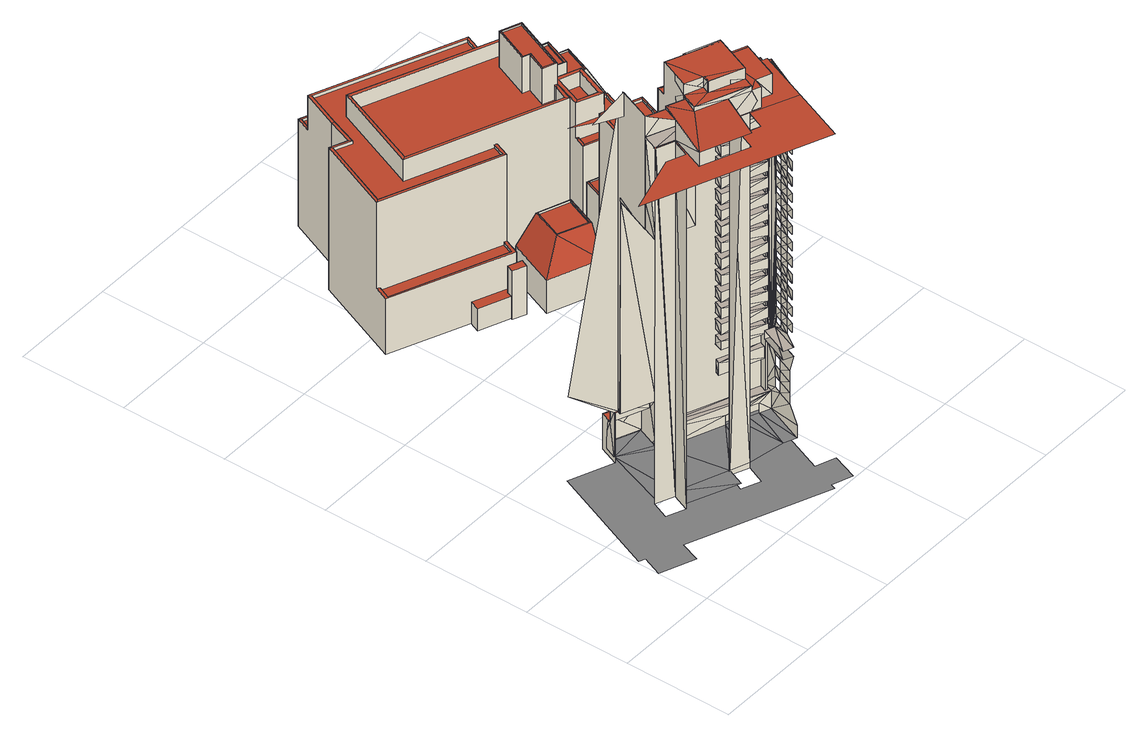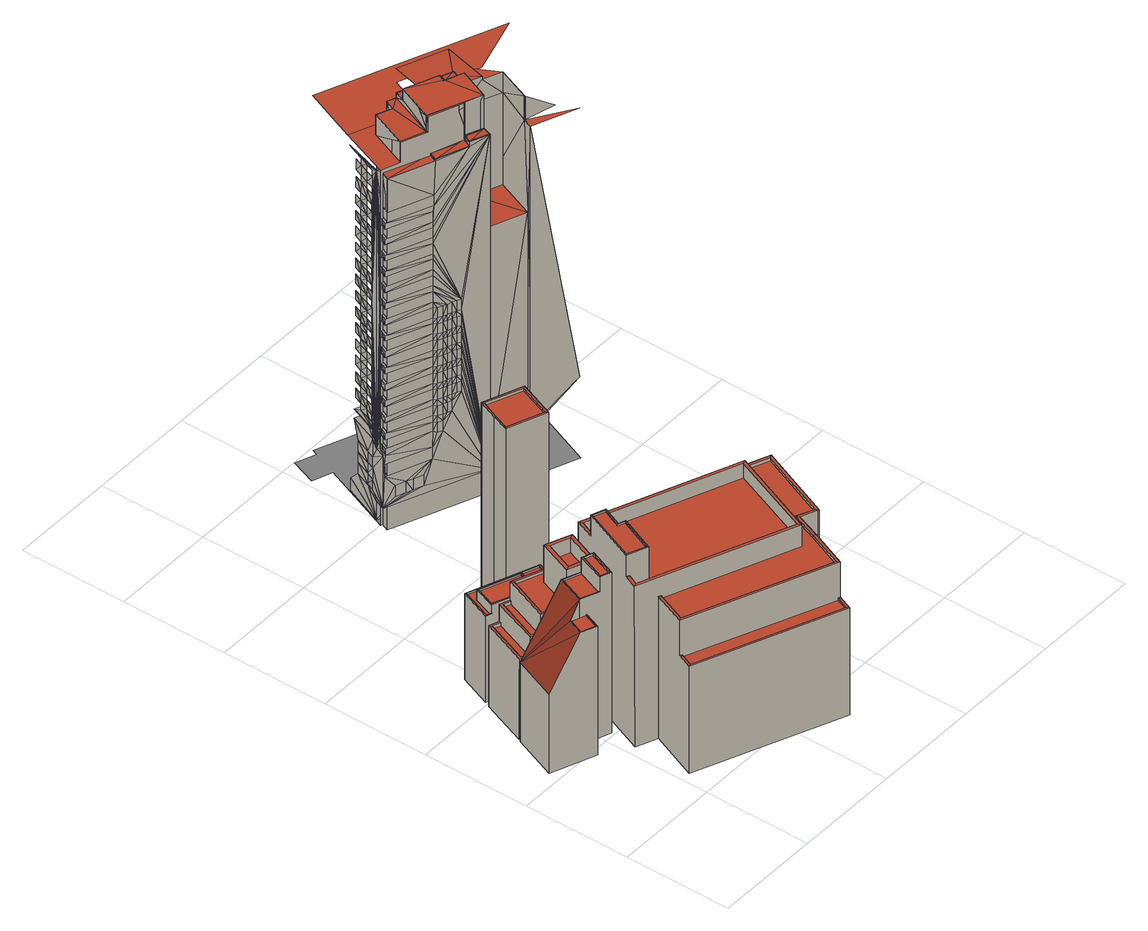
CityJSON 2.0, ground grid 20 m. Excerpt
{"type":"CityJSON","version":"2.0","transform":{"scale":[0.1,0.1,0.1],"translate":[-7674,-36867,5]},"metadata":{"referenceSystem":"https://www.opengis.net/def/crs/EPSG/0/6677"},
"CityObjects":{
"building1":{"type":"Building","attributes":{"class":9999,"usage":422,"measuredHeight":79.8,"storeysAboveGround":21,"storeysBelowGround":1,"prefecture":13,"city":13103,"footprintArea":921.75,"fireproofType":1001,"coverageRatio":80,"floorAreaRatio":600,"surveyYear":2021,"urbanPlanType":21,"areaClassificationType":22,"landUseType":214,"districts":"10","detailedUsage":"1132","floodRisk_description":10,"floodRisk_rank":1,"floodRisk_depth":0.07,"floodRisk_adminType":2,"floodRisk_scale":2,"meshCode":"53394509"},"geometry":[{"type":"MultiSurface","lod":"2","boundaries":[[[0,1,2]],[[1,3,2]],[[3,4,5]],[[6,7,8,9]],[[1,0,10]],[[11,3,7,6]],[[4,12,13]],[[4,1,12]],[[5,4,13]],[[14,15,16]],[[3,1,4]],[[10,0,17]],[[0,17,18,10,19,2]],[[16,20,21]],[[18,21,22]],[[0,23,17]],[[24,25,13]],[[14,21,26]],[[22,10,18]],[[21,27,22]],[[28,5,13]],[[29,15,14]],[[15,30,16]],[[10,17,18]],[[30,20,16]],[[14,26,29]],[[20,31,32]],[[33,27,20]],[[21,20,27]],[[21,18,26]],[[22,18,17,34,35,36]],[[37,38,39]],[[38,31,39]],[[40,2,19,41,8,7,3,42,43,44,45,46,47,48,49,50]],[[51,52,23,34,17,0]],[[36,30,53,54,55,56,57,22]],[[34,18,17]],[[17,23,34]],[[26,15,29]],[[58,34,23]],[[26,18,34]],[[30,31,20]],[[39,30,53]],[[28,13,59]],[[13,25,60]],[[37,61,25]],[[34,58,62]],[[30,39,31]],[[30,36,35,63]],[[39,64,37]],[[61,37,64]],[[23,51,65]],[[65,58,23]],[[62,26,34]],[[66,67,64,61,68,69]],[[70,62,58]],[[25,61,71]],[[60,59,13]],[[63,30,15]],[[30,72,53]],[[73,74,75,76,77,78,79,80,66,69,81,82,83,84,85,86,87,88,89,90],[91,92,93,94],[9,95,11,6]],[[15,26,63]],[[72,39,53]],[[71,61,68]],[[62,96,97]],[[67,54,53,72,98,64]],[[99,26,62]],[[100,62,97]],[[39,98,64]],[[97,62,101,102]],[[61,64,103]],[[62,70,96]],[[104,48,59]],[[105,48,104]],[[63,35,34,23,58,62,97,100,106,107,84,83]],[[97,96,108]],[[109,70,58]],[[61,103,68]],[[58,65,109]],[[110,60,25]],[[108,100,97]],[[111,96,70]],[[112,25,71]],[[98,103,61,64]],[[83,82,72,53,30,63]],[[63,72,30]],[[102,101,113,114]],[[108,96,111]],[[99,62,100]],[[115,113,101,62,58,116]],[[63,26,99]],[[39,72,98]],[[71,68,112]],[[25,112,110]],[[68,61,103,117]],[[103,64,98]],[[118,119,120,121,116,58,23,52]],[[122,104,59]],[[105,104,123]],[[70,115,111]],[[124,65,105]],[[94,46,49,91]],[[125,108,111]],[[68,117,81,69]],[[60,126,127]],[[60,110,126]],[[128,110,72]],[[63,99,129]],[[110,103,72]],[[127,126,128]],[[130,129,131]],[[72,63,128]],[[110,128,126]],[[68,103,117]],[[123,104,122]],[[63,129,130]],[[114,113,115,125]],[[63,132,128]],[[100,133,99]],[[72,103,98]],[[129,99,133]],[[65,124,109]],[[63,130,132]],[[129,134,131]],[[112,68,117]],[[70,109,115]],[[123,135,105]],[[125,136,137,138,100,97,102,114]],[[112,103,110]],[[117,103,98,72,82,81]],[[124,105,135]],[[111,115,125]],[[131,139,130]],[[140,106,100,138,141]],[[107,106,140,142]],[[129,133,143]],[[129,143,134]],[[100,108,144]],[[134,139,131]],[[103,112,117]],[[59,60,145]],[[130,146,132]],[[124,115,109]],[[147,143,133]],[[127,148,60]],[[137,149,141,138]],[[145,122,59]],[[150,130,139]],[[149,151,152,142,140,141]],[[143,147,150]],[[143,139,134]],[[153,124,120]],[[144,108,125]],[[100,154,133]],[[143,150,139]],[[130,155,146]],[[132,146,156]],[[132,156,157]],[[132,157,158]],[[132,158,159]],[[132,159,160]],[[132,160,161]],[[132,161,162]],[[132,162,163]],[[132,163,164]],[[132,164,165]],[[135,166,120]],[[120,119,167,153]],[[132,165,168]],[[120,166,153]],[[133,169,147]],[[154,115,124]],[[125,115,116,121,170,136]],[[130,150,171]],[[45,172,173,174,167,119,118,50,49,46]],[[115,144,125]],[[153,154,124]],[[135,175,166]],[[132,168,176]],[[155,130,177]],[[147,178,150]],[[128,179,127]],[[154,100,144]],[[156,146,180]],[[158,157,181]],[[160,159,182]],[[162,161,183]],[[164,163,184]],[[166,175,153]],[[156,180,185]],[[181,157,186]],[[160,182,187]],[[183,161,188]],[[164,184,189]],[[60,148,145]],[[190,165,191]],[[192,152,151,193]],[[153,167,174,194]],[[165,190,168]],[[132,176,195]],[[196,128,132]],[[197,198,180]],[[185,199,186]],[[199,185,180]],[[181,200,182]],[[200,181,186]],[[201,188,187]],[[202,184,183]],[[188,202,183]],[[203,189,184]],[[189,204,191]],[[201,187,182]],[[133,154,169]],[[180,198,205]],[[180,205,199]],[[186,199,206]],[[186,206,200]],[[182,200,207]],[[182,207,201]],[[188,201,208]],[[188,208,202]],[[184,202,209]],[[184,209,203]],[[189,203,204]],[[204,190,191]],[[210,170,121,120,153,194]],[[153,175,194]],[[169,178,147]],[[130,171,211]],[[144,115,154]],[[212,130,213]],[[130,212,177]],[[130,211,213]],[[214,122,215]],[[199,205,216]],[[206,217,200]],[[202,208,218]],[[190,204,219]],[[201,207,220]],[[203,209,221]],[[155,222,197]],[[215,122,145]],[[132,195,223]],[[220,224,201]],[[219,225,190]],[[216,205,226]],[[217,206,227]],[[218,208,228]],[[221,209,229]],[[230,231,168]],[[198,197,232]],[[233,150,178]],[[150,233,234]],[[85,84,107,142,152,192,235,236]],[[150,234,171]],[[168,231,176]],[[237,238,226]],[[239,227,216]],[[227,240,217]],[[240,220,217]],[[224,220,241]],[[241,228,224]],[[218,228,242]],[[242,229,218]],[[225,219,243]],[[221,243,219]],[[244,230,225]],[[226,239,216]],[[221,229,245]],[[238,237,246]],[[247,240,227]],[[227,239,247]],[[220,240,248]],[[220,248,241]],[[228,241,249]],[[242,228,249]],[[229,242,250]],[[229,250,245]],[[243,221,245]],[[225,243,244]],[[230,244,251]],[[230,251,231]],[[239,226,238]],[[198,232,237]],[[155,177,252]],[[155,252,253]],[[155,253,254]],[[155,254,255]],[[155,255,222]],[[148,127,179]],[[256,153,194]],[[257,178,169]],[[238,258,239]],[[249,259,242]],[[260,244,243]],[[240,247,261]],[[241,248,262]],[[245,250,263]],[[231,251,264]],[[265,246,237]],[[222,232,197]],[[266,234,267]],[[154,153,256]],[[193,268,235,192]],[[258,238,269]],[[261,247,270]],[[262,248,271]],[[272,259,249]],[[263,250,273]],[[260,274,244]],[[231,264,275]],[[276,277,278]],[[279,213,280]],[[281,282,283]],[[284,285,286]],[[287,253,288]],[[289,177,290]],[[291,292,293]],[[294,295,296]],[[297,298,299]],[[300,255,301]],[[302,303,304]],[[305,232,306]],[[307,308,309]],[[310,311,312]],[[233,178,257]],[[246,265,313]],[[314,176,315]],[[237,232,265]],[[171,234,266]],[[316,314,317]],[[176,314,195]],[[175,256,194]],[[313,318,269]],[[258,269,295]],[[258,319,270]],[[261,270,298]],[[261,320,271]],[[308,262,271]],[[262,321,272]],[[259,272,311]],[[259,322,273]],[[273,303,263]],[[263,323,260]],[[260,277,274]],[[274,324,264]],[[264,325,275]],[[275,292,315]],[[324,277,276]],[[212,213,279]],[[211,282,281]],[[318,285,284]],[[254,253,287]],[[252,177,289]],[[293,292,325]],[[319,295,294]],[[320,298,297]],[[222,255,300]],[[323,303,302]],[[265,232,305]],[[321,308,307]],[[322,311,310]],[[195,314,316]],[[313,265,285]],[[313,285,318]],[[269,318,295]],[[258,295,319]],[[270,319,298]],[[261,298,320]],[[271,320,308]],[[262,308,321]],[[272,321,311]],[[259,311,322]],[[273,322,303]],[[263,303,323]],[[260,323,277]],[[274,277,324]],[[264,324,325]],[[275,325,292]],[[315,292,314]],[[326,257,169]],[[172,87,86,327,268,193,151,149,137,136,170,210,173]],[[171,282,211]],[[326,169,154]],[[132,223,196]],[[194,174,173,210]],[[328,266,267]],[[329,214,215]],[[195,330,223]],[[293,331,291]],[[332,284,286]],[[333,289,290]],[[280,334,279]],[[335,287,288]],[[336,297,299]],[[296,337,294]],[[309,338,307]],[[339,305,306]],[[340,300,301]],[[341,310,312]],[[342,276,278]],[[304,343,302]],[[344,281,283]],[[175,326,256]],[[345,346,214]],[[330,195,347]],[[326,154,256]],[[255,340,301]],[[308,348,309]],[[232,339,306]],[[282,344,283]],[[277,342,278]],[[303,349,304]],[[295,350,296]],[[325,351,293]],[[311,341,312]],[[253,335,288]],[[177,333,290]],[[213,352,280]],[[279,334,212]],[[302,343,323]],[[294,337,319]],[[284,353,318]],[[281,354,211]],[[276,355,324]],[[257,356,233]],[[179,128,196]],[[316,317,357]],[[358,359,215]],[[360,267,234]],[[266,361,171]],[[291,362,292]],[[363,286,285]],[[364,299,298]],[[289,365,252]],[[300,366,222]],[[305,367,265]],[[310,368,322]],[[287,369,254]],[[297,370,320]],[[307,371,321]],[[214,329,345]],[[234,233,356]],[[314,372,317]],[[373,195,316]],[[215,359,329]],[[326,374,257]],[[375,376,377]],[[378,379,380]],[[381,382,383]],[[384,385,386]],[[387,388,389]],[[390,391,392]],[[393,394,395]],[[396,397,398]],[[399,400,401]],[[402,403,404]],[[405,406,407]],[[408,409,410]],[[411,412,413]],[[414,415,416]],[[148,179,358]],[[282,171,361]],[[417,418,419]],[[175,420,326]],[[195,421,347]],[[295,318,422]],[[298,319,364]],[[308,320,370]],[[311,321,423]],[[303,322,424]],[[277,323,425]],[[325,324,426]],[[213,211,427]],[[177,212,428]],[[253,252,365]],[[255,254,429]],[[232,222,366]],[[285,265,363]],[[314,292,430]],[[431,432,433]],[[434,435,436]],[[375,437,376]],[[378,438,379]],[[401,439,399]],[[411,440,412]],[[404,441,402]],[[442,407,406]],[[443,383,382]],[[444,386,385]],[[389,445,387]],[[392,446,390]],[[447,395,394]],[[398,448,396]],[[449,409,408]],[[450,451,346]],[[414,452,415]],[[236,235,268,327]],[[453,419,418]],[[435,454,455]],[[420,456,457]],[[458,459,460]],[[461,459,462]],[[458,463,454]],[[451,450,462]],[[433,432,464]],[[434,436,465]],[[328,466,266]],[[433,467,431]],[[467,468,375]],[[375,468,437]],[[437,469,378]],[[378,469,438]],[[438,470,443]],[[471,383,443]],[[383,472,444]],[[386,473,401]],[[473,386,444]],[[401,474,439]],[[439,475,411]],[[411,476,440]],[[440,477,389]],[[389,477,445]],[[445,478,404]],[[404,478,441]],[[441,479,392]],[[392,479,446]],[[446,480,442]],[[407,442,481]],[[407,481,447]],[[482,395,447]],[[395,483,398]],[[398,483,448]],[[448,484,449]],[[449,484,409]],[[409,485,414]],[[414,485,452]],[[421,486,347]],[[179,359,358]],[[452,487,453]],[[453,488,419]],[[419,489,490]],[[331,293,351]],[[332,353,284]],[[333,491,289]],[[352,334,280]],[[335,492,287]],[[336,493,297]],[[350,337,296]],[[338,309,348]],[[339,494,305]],[[300,340,495]],[[310,341,496]],[[342,355,276]],[[343,304,349]],[[281,344,354]],[[374,356,257]],[[360,328,267]],[[486,421,497]],[[420,457,490]],[[459,461,460]],[[463,458,460]],[[454,463,455]],[[467,498,468]],[[469,437,499]],[[470,438,500]],[[443,470,471]],[[383,471,472]],[[444,472,473]],[[401,473,474]],[[475,439,474]],[[411,475,476]],[[440,476,501]],[[440,501,477]],[[445,502,478]],[[502,445,477]],[[441,503,479]],[[503,441,478]],[[446,504,480]],[[504,446,479]],[[442,480,481]],[[447,481,505]],[[447,505,482]],[[395,482,483]],[[448,506,484]],[[506,448,483]],[[485,409,507]],[[468,499,437]],[[469,500,438]],[[484,507,409]],[[373,421,195]],[[485,508,452]],[[487,452,508]],[[487,488,453]],[[489,419,488]],[[266,466,361]],[[455,436,435]],[[346,345,450]],[[291,331,362]],[[363,332,286]],[[364,336,299]],[[289,491,365]],[[300,495,366]],[[305,494,367]],[[310,496,368]],[[287,492,369]],[[297,493,370]],[[307,338,371]],[[196,223,486]],[[357,317,509]],[[498,467,433]],[[317,372,509]],[[373,316,357]],[[429,340,255]],[[510,348,308]],[[511,339,232]],[[512,344,282]],[[425,342,277]],[[424,349,303]],[[513,350,295]],[[514,351,325]],[[423,341,311]],[[515,335,253]],[[516,333,177]],[[427,352,213]],[[212,334,428]],[[323,343,517]],[[319,337,518]],[[318,353,422]],[[211,354,519]],[[324,355,426]],[[450,461,462]],[[436,464,465]],[[234,356,360]],[[420,490,489]],[[179,520,359]],[[499,468,521]],[[500,469,522]],[[471,470,523]],[[473,472,524]],[[475,474,525]],[[501,476,526]],[[502,477,527]],[[503,478,528]],[[504,479,529]],[[481,480,530]],[[482,505,531]],[[506,483,532]],[[507,484,533]],[[508,485,534]],[[488,487,535]],[[430,292,362]],[[295,422,513]],[[364,319,518]],[[308,370,510]],[[423,321,371]],[[424,322,368]],[[425,323,517]],[[325,426,514]],[[232,366,511]],[[363,265,367]],[[429,254,369]],[[253,365,515]],[[177,428,516]],[[427,211,519]],[[282,361,512]],[[314,430,372]],[[460,536,463]],[[521,537,499]],[[522,538,500]],[[539,523,470]],[[540,524,472]],[[525,541,475]],[[526,542,501]],[[543,527,477]],[[528,544,503]],[[529,545,504]],[[546,530,480]],[[547,531,505]],[[532,548,506]],[[549,533,484]],[[420,374,326]],[[196,486,497]],[[534,550,508]],[[551,535,487]],[[433,552,498]],[[433,464,436]],[[520,450,345]],[[553,436,455]],[[554,536,460]],[[555,420,489]],[[552,433,521]],[[179,556,461]],[[541,557,526]],[[557,541,525]],[[521,557,537]],[[537,557,522]],[[522,557,538]],[[538,557,539]],[[539,557,523]],[[523,557,540]],[[540,557,524]],[[524,557,525]],[[526,557,542]],[[542,557,543]],[[543,557,527]],[[527,557,528]],[[528,420,544]],[[544,420,529]],[[529,420,545]],[[545,420,546]],[[546,420,530]],[[530,420,547]],[[547,420,531]],[[531,420,532]],[[532,420,548]],[[548,420,549]],[[549,420,533]],[[533,420,534]],[[534,420,550]],[[550,420,551]],[[551,420,535]],[[535,420,555]],[[433,557,521]],[[461,450,179]],[[520,179,450]],[[373,558,421]],[[436,557,433]],[[436,553,557]],[[559,196,497]],[[374,420,328]],[[466,328,420]],[[528,557,420]],[[328,360,374]],[[331,557,560]],[[351,557,331]],[[353,332,557]],[[491,333,420]],[[354,420,352]],[[420,354,344]],[[352,420,334]],[[557,332,494]],[[491,420,335]],[[334,420,333]],[[335,420,492]],[[493,336,557]],[[337,350,557]],[[340,420,495]],[[420,340,492]],[[495,420,339]],[[339,420,494]],[[342,557,355]],[[557,342,343]],[[557,343,349]],[[493,557,348]],[[348,557,338]],[[355,557,351]],[[338,557,341]],[[496,557,349]],[[557,496,341]],[[466,420,344]],[[557,336,337]],[[353,557,350]],[[494,420,557]],[[554,196,536]],[[196,554,556]],[[536,561,553]],[[560,430,331]],[[332,363,494]],[[349,424,496]],[[336,364,337]],[[429,492,340]],[[341,371,338]],[[333,516,334]],[[352,427,354]],[[348,510,493]],[[350,513,353]],[[344,512,466]],[[335,515,491]],[[342,517,343]],[[339,511,495]],[[351,514,355]],[[236,327,86,85]],[[558,196,559]],[[374,360,356]],[[553,561,557]],[[556,179,196]],[[561,560,557]],[[331,430,362]],[[494,363,367]],[[496,424,368]],[[337,364,518]],[[369,492,429]],[[341,423,371]],[[334,516,428]],[[354,427,519]],[[493,510,370]],[[353,513,422]],[[466,512,361]],[[491,515,365]],[[342,425,517]],[[495,511,366]],[[355,514,426]],[[509,373,357]],[[430,560,561]],[[373,196,558]],[[536,196,561]],[[372,373,509]],[[561,372,430]],[[372,561,373]],[[373,561,196]]],"semantics":{"surfaces":[{"type":"WallSurface"},{"type":"RoofSurface"},{"type":"GroundSurface"},{"type":"OuterCeilingSurface"},{"type":"OuterFloorSurface"}],"values":[0,1,0,0,0,0,0,1,0,0,1,0,0,0,0,1,2,3,1,0,2,0,1,0,0,3,1,0,0,0,0,0,0,1,1,0,0,1,0,0,0,0,0,2,2,0,0,0,1,1,0,1,0,0,0,1,0,2,1,0,2,0,1,0,0,1,0,0,1,0,0,1,0,1,0,0,1,1,0,2,1,0,2,0,0,0,0,0,0,1,0,1,0,2,1,0,0,0,1,0,0,0,1,0,0,2,0,0,0,0,0,0,0,1,0,0,0,0,0,0,1,0,0,0,0,1,1,1,0,0,0,0,1,0,1,1,0,1,1,0,2,0,0,0,0,0,2,0,0,0,0,1,1,0,0,0,0,0,0,0,0,0,0,0,0,0,0,0,0,0,0,0,0,0,1,0,1,1,0,0,1,3,0,0,0,0,0,0,0,0,0,0,0,0,0,0,1,0,0,0,3,0,0,0,0,0,0,0,0,0,0,0,0,0,0,0,0,0,0,0,0,0,0,0,0,1,0,1,0,0,0,0,0,2,0,0,0,0,0,0,0,2,0,0,0,0,0,0,0,0,0,0,0,0,0,0,0,0,0,0,0,0,0,0,0,0,0,0,0,0,0,0,0,0,0,0,0,0,0,0,0,0,0,0,0,0,0,0,0,0,1,0,0,0,0,0,0,0,0,0,0,0,1,0,0,0,0,0,0,0,0,0,0,0,0,0,0,0,0,0,0,0,0,0,0,0,0,0,0,0,0,0,0,0,0,0,0,0,0,0,0,0,0,0,0,0,0,0,0,0,0,0,0,0,0,0,0,0,0,0,0,0,0,0,0,0,0,0,0,0,0,0,0,0,0,0,0,0,0,0,0,0,0,0,0,0,0,2,0,0,0,0,0,0,0,0,0,0,0,0,0,0,0,0,2,0,0,3,3,3,3,3,3,3,3,3,3,3,3,4,4,4,4,4,4,1,3,0,0,3,4,4,3,3,4,4,4,4,4,4,4,2,0,3,4,0,0,0,0,0,0,0,0,0,0,0,0,0,0,0,0,0,0,0,1,0,0,0,0,0,0,0,0,0,0,0,0,0,0,0,3,4,0,0,0,0,0,0,0,0,0,0,0,0,0,0,0,1,0,0,0,0,0,0,0,3,4,0,0,0,0,0,0,0,0,0,0,0,0,0,0,0,0,0,0,0,0,0,0,0,0,0,0,0,0,0,0,0,0,0,0,0,0,0,0,0,0,0,0,0,0,0,0,0,0,0,1,3,0,0,0,0,0,0,0,0,0,0,0,0,0,0,0,0,0,0,0,0,0,0,0,0,0,0,0,0,0,0,0,0,0,0,0,0,0,4,0,2,4,3,3,4,4,4,4,4,4,4,0,0,0,3,4,3,3,3,3,3,3,3,3,3,3,3,3,4,4,4,4,4,4,0,0,0,0,0,0,0,0,0,0,0,0,0,0,0,0,0,0,0,0,0,0,0,0,0,0,0,0,0,0,0,0,0,0,0,0,0,0,0,0,0,0,0,0,0,0,0,0,0,0,0,0,0,0,0,0,0,0,0,0,0,0,0,0,0,0,0,0,0,0,0,0,0,0,0,0,0,0,0,0,0,0,0,0,0,0,0,0,0,0,0,0,0,0,0,0,0,0,0,0,0,0,0,0,0,0,0,0,0,0,0,0,0,0,0,0,0,0,0,0,0,0,0,0,0,0,0,0,0,0,0,0,0,0,0,0,0,0,0,0,0,0,0,0,0,0,0,0,0,0,0,0,0,0,0,0,4,0,0,0,0,0,0,0,0,0,0,0,0,0,0,0,0,4,0,0,0,0,0,0]}}]},
"building2":{"type":"Building","attributes":{"class":3002,"usage":401,"measuredHeight":41.2,"storeysAboveGround":10,"storeysBelowGround":0,"prefecture":13,"city":13103,"footprintArea":1233.95,"fireproofType":1001,"coverageRatio":80,"floorAreaRatio":600,"surveyYear":2021,"urbanPlanType":21,"areaClassificationType":22,"landUseType":212,"districts":"10","detailedUsage":"1210","floodRisk_description":10,"floodRisk_rank":1,"floodRisk_depth":0.06,"floodRisk_adminType":2,"floodRisk_scale":2,"meshCode":"53394509"},"geometry":[{"type":"Solid","lod":"2","boundaries":[[[[562,563,564,565,566]],[[567,568,569,570]],[[571,572,568,567]],[[573,574,575,576,577]],[[571,578,579,572]],[[570,569,580,581]],[[581,580,579,578]],[[572,574,573,568]],[[568,573,577,569]],[[563,562,578,571]],[[579,575,574,572]],[[565,564,567,570]],[[564,563,571,567]],[[566,565,570,581]],[[562,566,581,578]],[[569,577,576,580]],[[580,576,575,579]]]],"semantics":{"surfaces":[{"type":"GroundSurface"},{"type":"RoofSurface"},{"type":"WallSurface"}],"values":[[0,1,1,1,1,1,1,2,2,2,2,2,2,2,2,2,2]]}}]},
"building3":{"type":"Building","attributes":{"class":3002,"usage":401,"measuredHeight":33.1,"storeysAboveGround":9,"storeysBelowGround":1,"prefecture":13,"city":13103,"footprintArea":1088.56,"fireproofType":1001,"coverageRatio":80,"floorAreaRatio":700,"surveyYear":2021,"urbanPlanType":21,"areaClassificationType":22,"landUseType":212,"districts":"10","detailedUsage":"1210","floodRisk_description":10,"floodRisk_rank":1,"floodRisk_depth":0.06,"floodRisk_adminType":2,"floodRisk_scale":2,"meshCode":"53394509"},"geometry":[{"type":"Solid","lod":"2","boundaries":[[[[582,583,584,585,586,587,588,589,590,591,592,593,594,595,596,597,598,599]],[[600,601,602,603]],[[604,605,606,607]],[[608,609,610,611]],[[607,606,612,613]],[[603,602,614,615]],[[616,617,618,619]],[[615,614,609,608]],[[620,621,622,623,624,625,626,627]],[[628,629,630]],[[631,632,633,634,635,636,637,638,639,640,641,642]],[[643,644,645,646,647,648,649,650,651,652,653,654]],[[655,656,657,658]],[[659,613,612]],[[660,661,662,663]],[[664,665,666,667]],[[668,669,670,671]],[[672,658,657]],[[673,667,666]],[[674,675,676]],[[677,678,676,675]],[[679,680,678,677]],[[671,670,681,682]],[[683,684,685]],[[684,683,669,668]],[[686,672,657,687]],[[688,689,690,691,692,693]],[[694,695,656,655]],[[600,696,697,601]],[[698,699,605,604]],[[686,687,699,698]],[[629,628,680,679]],[[611,610,697,696]],[[682,681,665,664]],[[700,701,702,703,704,705]],[[706,707,708,709,710,711]],[[695,694,712,713]],[[705,704,598,597,712,694,621,620]],[[583,582,663,662]],[[685,684,611,696,643,654]],[[622,618,617,623]],[[613,594,593,677,675,607]],[[674,711,710,630,629,604,607,675]],[[591,590,686,698]],[[666,648,647,673]],[[587,627,626,655,658,588]],[[630,710,709,628]],[[678,707,706,676]],[[659,638,637,682,664,595,594,613]],[[665,649,648,666]],[[590,589,672,686]],[[712,597,596,668,671,636,635,713]],[[696,600,644,643]],[[699,642,641,605]],[[700,705,620,627,587,586]],[[609,688,693,610]],[[680,708,707,678]],[[681,650,649,665]],[[605,641,640,606]],[[662,661,703,702,584,583]],[[591,698,604,629,679,592]],[[614,689,688,609]],[[582,599,660,663]],[[593,592,679,677]],[[602,690,689,614]],[[589,588,658,672]],[[669,652,651,670]],[[687,631,642,699]],[[600,603,645,644]],[[623,617,616,624]],[[697,692,691,601]],[[624,616,619,625]],[[625,619,618,622,621,694,655,626]],[[656,633,632,657]],[[634,695,713,635]],[[586,585,701,700]],[[628,709,708,680]],[[695,634,633,656]],[[704,703,661,660,599,598]],[[610,693,692,697]],[[676,706,711,674]],[[671,682,637,636]],[[606,640,639,612]],[[657,632,631,687]],[[601,691,690,602]],[[670,651,650,681]],[[673,647,646,615,608,667]],[[612,639,638,659]],[[683,653,652,669]],[[603,615,646,645]],[[667,608,611,684,668,596,595,664]],[[585,584,702,701]],[[685,654,653,683]]]],"semantics":{"surfaces":[{"type":"GroundSurface"},{"type":"RoofSurface"},{"type":"WallSurface"}],"values":[[0,1,1,1,1,1,1,1,1,1,1,1,1,1,1,1,1,1,1,1,1,1,1,1,1,1,1,1,1,1,1,1,1,1,1,1,1,2,2,2,2,2,2,2,2,2,2,2,2,2,2,2,2,2,2,2,2,2,2,2,2,2,2,2,2,2,2,2,2,2,2,2,2,2,2,2,2,2,2,2,2,2,2,2,2,2,2,2,2,2,2,2,2]]}}]},
"building4":{"type":"Building","attributes":{"class":3001,"usage":401,"measuredHeight":11.1,"storeysAboveGround":4,"storeysBelowGround":0,"prefecture":13,"city":13103,"footprintArea":97.01,"fireproofType":1001,"coverageRatio":80,"floorAreaRatio":700,"surveyYear":2021,"urbanPlanType":21,"areaClassificationType":22,"landUseType":212,"districts":"10","detailedUsage":"1210","floodRisk_description":10,"floodRisk_rank":1,"floodRisk_depth":0.04,"floodRisk_adminType":2,"floodRisk_scale":2,"meshCode":"53394509"},"geometry":[{"type":"Solid","lod":"2","boundaries":[[[[714,715,716,717]],[[718,719,720,721]],[[719,722,723,724]],[[718,725,726]],[[718,727,722,719]],[[718,721,725]],[[728,729,730,731]],[[726,732,727,718]],[[724,723,732,726]],[[725,716,715,724,726]],[[723,728,731,732]],[[724,715,714,720,719]],[[732,731,730,727]],[[714,717,721,720]],[[717,716,725,721]],[[727,730,729,722]],[[722,729,728,723]]]],"semantics":{"surfaces":[{"type":"GroundSurface"},{"type":"RoofSurface"},{"type":"WallSurface"}],"values":[[0,1,1,1,1,1,1,1,1,2,2,2,2,2,2,2,2]]}}]},
"building5":{"type":"Building","attributes":{"class":3002,"usage":401,"measuredHeight":16.7,"storeysAboveGround":5,"storeysBelowGround":0,"prefecture":13,"city":13103,"footprintArea":88.53,"fireproofType":1001,"coverageRatio":80,"floorAreaRatio":700,"surveyYear":2021,"urbanPlanType":21,"areaClassificationType":22,"landUseType":212,"districts":"10","detailedUsage":"1210","floodRisk_description":10,"floodRisk_rank":1,"floodRisk_depth":0.1,"floodRisk_adminType":2,"floodRisk_scale":2,"meshCode":"53394509"},"geometry":[{"type":"Solid","lod":"2","boundaries":[[[[733,734,735,736]],[[737,738,739,740]],[[741,742,743,744]],[[745,744,743]],[[746,747,748,749]],[[740,739,750,751]],[[752,753,754]],[[755,756,738,737]],[[757,758,759,760]],[[760,759,761,762]],[[762,761,742,741]],[[753,752,758,757]],[[763,764,765,766,767,768,769,770,771,772]],[[751,750,756,755]],[[739,749,748,750]],[[766,755,737,744,745,767]],[[733,736,760,762]],[[750,748,747,756]],[[758,772,771,759]],[[744,737,740,753,757,735,734,741]],[[761,770,769,742]],[[754,764,763,752]],[[742,769,768,743]],[[743,768,767,745]],[[759,771,770,761]],[[740,751,765,764,754,753]],[[756,747,746,738]],[[738,746,749,739]],[[734,733,762,741]],[[736,735,757,760]],[[752,763,772,758]],[[751,755,766,765]]]],"semantics":{"surfaces":[{"type":"GroundSurface"},{"type":"RoofSurface"},{"type":"WallSurface"}],"values":[[0,1,1,1,1,1,1,1,1,1,1,1,1,1,2,2,2,2,2,2,2,2,2,2,2,2,2,2,2,2,2,2]]}}]},
"building6":{"type":"Building","attributes":{"class":3002,"usage":401,"measuredHeight":25.6,"storeysAboveGround":7,"storeysBelowGround":1,"prefecture":13,"city":13103,"footprintArea":127.41,"fireproofType":1001,"coverageRatio":80,"floorAreaRatio":700,"surveyYear":2021,"urbanPlanType":21,"areaClassificationType":22,"landUseType":212,"districts":"10","detailedUsage":"1210","floodRisk_description":10,"floodRisk_rank":1,"floodRisk_depth":0.03,"floodRisk_adminType":2,"floodRisk_scale":2,"meshCode":"53394509"},"geometry":[{"type":"Solid","lod":"2","boundaries":[[[[773,774,775,776]],[[777,778,779,780]],[[781,782,783,784]],[[785,786,787,788,789,790,791,792]],[[793,794,795,796,797,798,799,800]],[[801,802,803]],[[804,805,806,807]],[[780,779,782,781]],[[808,809,810,811]],[[812,813,814,815]],[[816,784,783]],[[802,801,778,777]],[[817,818,819,820]],[[821,822,823,824,825,826,827,828]],[[807,806,809,808]],[[811,810,805,804]],[[829,830,831,832]],[[776,781,784,808,811,773]],[[798,815,814,795,794,785,792,799]],[[790,832,831,787,786,777,780,791]],[[810,817,820,805]],[[809,818,817,810]],[[801,821,828,778]],[[786,785,794,793,774,773,811,804,802,777]],[[775,774,793,800]],[[788,830,829,789]],[[795,814,813,796]],[[797,812,815,798]],[[789,829,832,790]],[[804,807,823,822,803,802]],[[778,828,827,779]],[[823,807,808,784,816,824]],[[782,826,825,783]],[[787,831,830,788]],[[806,819,818,809]],[[779,827,826,782]],[[783,825,824,816]],[[805,820,819,806]],[[803,822,821,801]],[[775,800,799,792,791,780,781,776]],[[796,813,812,797]]]],"semantics":{"surfaces":[{"type":"GroundSurface"},{"type":"RoofSurface"},{"type":"WallSurface"}],"values":[[0,1,1,1,1,1,1,1,1,1,1,1,1,1,1,1,1,2,2,2,2,2,2,2,2,2,2,2,2,2,2,2,2,2,2,2,2,2,2,2,2]]}}]},
"building7":{"type":"Building","attributes":{"class":3002,"usage":401,"measuredHeight":28.1,"storeysAboveGround":7,"storeysBelowGround":1,"prefecture":13,"city":13103,"footprintArea":119.44,"fireproofType":1001,"coverageRatio":80,"floorAreaRatio":700,"surveyYear":2021,"urbanPlanType":21,"areaClassificationType":22,"landUseType":212,"districts":"10","detailedUsage":"1210","floodRisk_description":10,"floodRisk_rank":1,"floodRisk_depth":0.2,"floodRisk_adminType":2,"floodRisk_scale":2,"meshCode":"53394509"},"geometry":[{"type":"Solid","lod":"2","boundaries":[[[[833,834,835,836,837,838]],[[839,840,841,842,843,844,845,846]],[[847,848,849,850]],[[851,839,846]],[[851,852,853]],[[854,855,856,857]],[[858,859,860,861]],[[862,863,864,865]],[[851,866,839]],[[861,860,848,847]],[[867,868,869,870,871]],[[851,853,866]],[[872,873,874,875,876,877,866,853]],[[850,849,859,858]],[[841,856,855,842]],[[859,862,865,860]],[[843,854,857,844]],[[836,835,873,872]],[[841,840,861,847,845,844,857,856]],[[838,837,852,851]],[[867,871,874,873,835,834,858,861,840,839]],[[852,837,836,872,853]],[[875,870,869,876]],[[842,855,854,843]],[[848,864,863,849]],[[849,863,862,859]],[[860,865,864,848]],[[876,869,868,877]],[[877,868,867,839,866]],[[874,871,870,875]],[[834,833,850,858]],[[850,833,838,851,846,845,847]]]],"semantics":{"surfaces":[{"type":"GroundSurface"},{"type":"RoofSurface"},{"type":"WallSurface"}],"values":[[0,1,1,1,1,1,1,1,1,1,1,1,1,1,2,2,2,2,2,2,2,2,2,2,2,2,2,2,2,2,2,2]]}}]}
},
"vertices":[
[138,124,757],[165,192,728],[138,124,728],[149,158,728],[162,190,728],[149,158,16],[162,190,5],[162,190,729],[128,203,729],[128,204,5],[165,192,770],[149,158,5],[128,203,728],[162,190,16],[131,206,728],[198,179,540],[131,206,540],[176,220,776],[176,220,770],[165,192,729],[167,296,721],[142,234,728],[142,234,770],[198,181,771],[128,203,16],[168,316,16],[209,207,728],[167,296,770],[240,121,16],[198,179,728],[171,307,540],[174,314,721],[91,347,721],[115,317,728],[209,207,776],[209,207,540],[142,234,540],[168,316,107],[91,347,173],[174,314,107],[226,89,728],[129,207,729],[115,171,728],[4,138,728],[331,6,728],[372,108,728],[288,142,729],[274,108,728],[240,121,728],[254,155,729],[253,156,729],[226,89,757],[254,159,771],[171,307,107],[173,312,107],[173,312,721],[167,298,721],[167,298,770],[198,181,780],[254,155,16],[234,269,16],[173,328,77],[211,212,780],[238,280,540],[173,328,107],[254,158,771],[168,314,5],[168,314,107],[183,351,77],[183,351,5],[239,186,780],[183,351,16],[230,283,107],[335,17,5],[331,7,5],[78,108,5],[64,70,5],[0,95,5],[15,133,5],[4,138,5],[88,346,5],[247,326,5],[230,283,5],[238,280,5],[240,286,5],[411,217,5],[405,203,5],[409,202,5],[354,65,5],[391,51,5],[373,3,5],[254,156,5],[240,122,5],[274,108,5],[288,142,5],[115,172,5],[244,199,780],[211,212,802],[238,302,107],[234,269,728],[234,269,802],[246,199,780],[246,198,802],[238,302,77],[254,155,728],[254,158,728],[234,269,735],[240,285,735],[244,199,802],[294,142,780],[230,283,16],[239,186,802],[247,325,16],[240,185,780],[240,185,802],[301,161,780],[294,143,780],[247,325,77],[254,159,729],[310,136,729],[310,136,770],[294,143,770],[288,142,16],[288,142,728],[294,142,770],[301,161,802],[238,280,16],[234,269,53],[238,280,53],[235,271,728],[241,287,735],[235,271,735],[241,287,53],[266,255,728],[268,258,735],[310,136,728],[330,233,802],[268,258,802],[267,256,802],[274,273,735],[267,256,735],[267,256,729],[273,272,735],[268,258,728],[329,230,802],[336,228,16],[288,268,400],[266,255,725],[336,228,36],[268,258,729],[274,273,725],[268,258,725],[273,272,725],[318,154,770],[329,230,770],[288,268,421],[288,268,388],[288,268,367],[288,268,354],[288,268,334],[288,268,321],[288,268,301],[288,268,288],[288,268,267],[288,268,254],[288,268,234],[318,154,728],[318,154,729],[303,261,200],[324,232,725],[330,233,770],[333,249,632],[409,202,729],[375,215,729],[346,143,729],[346,143,728],[319,255,167],[335,248,555],[331,250,725],[412,197,53],[296,264,400],[296,264,354],[296,264,334],[296,264,288],[296,264,267],[296,264,388],[296,264,367],[296,264,321],[296,264,301],[296,264,254],[303,261,221],[296,264,234],[331,249,725],[325,235,725],[346,143,770],[336,248,116],[419,215,53],[296,264,421],[303,261,421],[303,261,388],[303,261,354],[303,261,321],[303,261,288],[303,261,254],[303,261,234],[303,261,400],[303,261,367],[303,261,334],[303,261,301],[303,261,267],[375,215,770],[335,248,599],[335,248,567],[335,248,588],[358,130,16],[356,220,16],[312,258,388],[312,258,354],[312,258,288],[312,258,234],[312,258,334],[312,258,254],[335,248,469],[350,242,68],[312,258,321],[312,258,221],[312,258,400],[312,258,367],[312,258,301],[312,258,267],[312,258,200],[319,255,187],[335,248,457],[331,250,721],[333,249,653],[331,249,721],[411,217,721],[312,258,421],[319,255,400],[319,255,388],[319,255,354],[319,255,321],[319,255,288],[319,255,234],[319,255,221],[319,255,254],[319,255,421],[319,255,367],[319,255,334],[319,255,301],[319,255,267],[319,255,200],[335,248,534],[335,248,523],[335,248,502],[335,248,490],[374,212,770],[324,232,721],[328,251,388],[328,251,288],[328,251,234],[328,251,354],[328,251,321],[328,251,254],[328,251,200],[335,248,436],[326,231,632],[326,231,653],[325,235,721],[328,251,400],[328,251,367],[328,251,334],[328,251,301],[328,251,267],[328,251,221],[328,251,187],[328,230,204],[335,248,225],[328,230,225],[328,230,567],[328,230,588],[328,230,599],[335,248,620],[328,230,620],[328,230,403],[335,248,424],[328,230,424],[328,230,502],[328,230,523],[328,230,534],[328,230,555],[328,230,173],[335,248,173],[328,230,191],[328,230,371],[335,248,392],[328,230,392],[328,230,337],[335,248,358],[328,230,358],[328,230,469],[328,230,490],[328,230,237],[335,248,258],[328,230,258],[328,230,436],[328,230,457],[328,230,304],[335,248,325],[328,230,325],[328,230,270],[335,248,291],[328,230,291],[328,251,421],[336,248,141],[328,251,167],[331,237,116],[331,237,141],[335,248,403],[335,248,371],[335,248,337],[335,248,304],[335,248,270],[335,248,237],[335,248,204],[335,248,191],[374,212,728],[405,203,721],[404,200,653],[373,213,16],[350,242,91],[407,199,173],[407,199,424],[407,199,555],[407,199,567],[407,199,523],[407,199,358],[407,199,371],[407,199,304],[407,199,457],[407,199,490],[407,199,291],[407,199,225],[407,199,237],[407,199,620],[392,205,16],[381,121,16],[369,235,91],[407,199,325],[407,199,258],[407,199,392],[407,199,191],[407,199,588],[407,199,403],[407,199,599],[407,199,204],[411,218,721],[411,205,116],[356,220,36],[373,213,36],[411,218,653],[415,216,632],[415,217,173],[415,216,424],[415,216,358],[415,216,534],[415,216,469],[415,216,436],[415,216,270],[415,216,502],[415,216,337],[415,216,304],[416,216,141],[416,216,116],[404,200,721],[394,151,218],[388,136,237],[388,136,218],[394,151,251],[388,136,270],[388,136,251],[388,136,304],[388,136,285],[394,151,304],[388,136,337],[388,136,318],[394,151,337],[388,136,436],[388,136,418],[394,151,418],[388,136,502],[388,136,483],[394,151,483],[388,136,567],[388,136,548],[394,151,567],[388,136,599],[388,136,581],[394,151,581],[388,136,371],[388,136,351],[394,151,351],[388,136,469],[388,136,451],[394,151,451],[388,136,534],[388,136,516],[394,151,534],[388,136,614],[394,151,632],[388,136,632],[394,151,385],[388,136,403],[388,136,385],[394,151,647],[388,137,669],[388,136,647],[388,137,704],[388,137,683],[394,152,704],[412,197,728],[380,230,91],[415,216,403],[415,216,291],[415,216,258],[415,216,225],[415,216,204],[415,216,588],[415,216,567],[415,216,490],[415,217,160],[386,132,191],[369,139,191],[408,186,191],[369,139,173],[386,132,173],[408,186,173],[394,151,237],[394,151,270],[394,151,371],[394,151,403],[394,151,469],[394,151,516],[394,151,285],[394,151,318],[394,151,436],[394,151,502],[394,151,548],[394,151,599],[394,151,614],[412,197,16],[381,121,41],[394,152,669],[394,152,683],[390,143,136],[402,171,136],[380,118,718],[388,137,718],[390,143,113],[390,143,91],[402,171,91],[402,171,68],[390,143,68],[402,171,113],[391,193,191],[391,193,173],[407,199,632],[394,151,204],[400,167,218],[400,167,251],[400,167,285],[400,167,304],[400,167,318],[400,167,337],[400,167,351],[400,167,371],[400,167,385],[400,167,418],[400,167,451],[400,167,483],[400,167,516],[400,167,534],[400,167,567],[400,167,581],[400,167,614],[400,167,647],[369,235,68],[401,168,683],[401,168,704],[401,168,718],[394,152,718],[407,199,534],[407,199,502],[407,199,337],[407,199,436],[407,199,469],[407,199,270],[380,230,68],[400,167,204],[400,167,237],[400,167,270],[400,167,403],[400,167,436],[400,167,469],[400,167,502],[400,167,548],[400,167,599],[400,167,632],[401,168,669],[411,205,141],[415,216,325],[415,216,457],[415,216,620],[415,216,392],[415,216,191],[415,216,523],[415,216,555],[415,216,237],[415,216,371],[415,216,599],[392,205,36],[406,182,218],[406,182,251],[406,182,304],[406,182,337],[406,182,351],[406,182,385],[406,182,436],[406,182,451],[406,182,483],[406,182,534],[406,182,567],[406,182,581],[406,182,632],[406,182,647],[406,183,704],[408,186,113],[406,182,237],[406,182,270],[406,182,285],[406,182,318],[406,182,371],[406,182,403],[406,182,418],[406,182,469],[406,182,502],[406,182,516],[406,182,548],[406,182,599],[406,182,614],[406,183,669],[406,183,683],[406,182,204],[408,186,136],[408,186,91],[406,183,718],[408,186,68],[412,197,160],[399,223,91],[399,223,68],[407,199,160],[419,215,160],
[498,520,4],[486,488,4],[471,451,4],[398,479,4],[425,548,4],[471,451,426],[469,455,426],[403,481,426],[398,479,426],[486,488,426],[483,489,426],[469,455,421],[483,489,421],[494,517,421],[427,543,421],[403,481,421],[498,520,426],[494,517,426],[427,543,426],[425,548,426],
[367,647,3],[344,657,3],[345,660,3],[289,682,3],[296,701,3],[155,759,3],[224,927,3],[227,926,3],[256,913,3],[274,960,3],[315,1059,3],[581,950,3],[544,860,3],[583,844,3],[515,678,3],[394,726,3],[367,662,3],[373,660,3],[519,760,373],[522,761,373],[509,766,373],[506,765,373],[303,1031,292],[306,1025,292],[563,919,292],[569,922,292],[572,818,373],[569,816,373],[529,717,373],[530,714,373],[541,865,292],[544,859,292],[536,830,373],[534,833,373],[161,760,110],[367,676,110],[377,700,110],[171,784,110],[371,670,116],[382,698,116],[377,700,116],[367,676,116],[161,760,116],[171,784,116],[166,786,116],[155,759,116],[308,1033,221],[303,1031,221],[307,1029,221],[259,907,286],[227,921,286],[172,789,286],[379,704,286],[389,728,286],[237,789,286],[305,956,286],[540,861,286],[541,865,286],[563,919,286],[306,1025,286],[278,958,286],[504,724,300],[519,760,300],[506,765,300],[534,833,300],[567,820,300],[569,825,300],[576,840,300],[307,949,300],[244,792,300],[512,685,300],[523,711,300],[525,716,300],[166,786,292],[172,789,292],[227,921,292],[224,927,292],[539,861,292],[373,660,102],[349,670,102],[344,657,102],[367,647,102],[583,843,330],[576,840,330],[569,825,330],[572,818,330],[515,678,330],[512,685,330],[244,792,330],[237,789,330],[227,926,292],[567,820,330],[566,923,221],[569,922,221],[567,927,221],[581,950,221],[576,948,221],[315,1059,221],[317,1054,221],[307,949,330],[305,956,330],[523,711,330],[530,714,330],[525,716,330],[256,913,292],[259,907,292],[569,816,370],[536,830,370],[509,766,370],[522,761,370],[507,726,370],[529,717,370],[382,698,292],[379,704,292],[504,724,373],[507,726,373],[274,960,292],[278,958,292],[296,701,47],[289,682,47],[345,660,47],[349,670,47],[367,662,47],[371,670,47],[567,927,216],[576,948,216],[317,1054,216],[308,1033,216],[307,1029,216],[566,923,216],[394,727,292],[389,728,292],
[423,713,4],[516,677,4],[481,587,4],[388,623,4],[435,641,123],[458,699,123],[423,713,71],[388,623,71],[459,697,123],[514,676,123],[516,677,123],[481,587,71],[493,617,123],[437,642,123],[514,676,119],[459,697,119],[437,642,119],[492,620,119],[492,620,123],
[491,583,3],[514,643,3],[642,594,3],[619,534,3],[558,626,197],[559,624,197],[630,596,197],[632,598,197],[514,643,178],[516,641,178],[555,625,178],[558,626,178],[557,624,178],[559,624,194],[545,587,194],[616,560,194],[630,596,194],[616,560,197],[617,557,197],[634,595,178],[632,598,178],[632,596,178],[542,586,197],[545,587,197],[642,594,178],[639,593,178],[617,536,178],[619,534,178],[494,584,178],[491,583,178],[634,595,175],[632,596,175],[617,557,175],[542,586,175],[557,624,175],[555,625,175],[516,641,175],[494,584,175],[617,536,175],[639,593,175],
[553,741,3],[681,691,3],[647,604,3],[519,654,3],[644,705,241],[639,703,241],[608,624,241],[611,618,241],[519,654,241],[524,656,241],[530,670,241],[528,676,241],[662,698,203],[644,705,203],[643,701,203],[657,695,203],[626,616,203],[612,621,203],[611,618,203],[629,611,203],[681,691,168],[662,698,168],[661,696,168],[676,690,168],[645,609,168],[630,615,168],[629,611,168],[647,604,168],[602,717,241],[600,722,241],[599,718,241],[600,722,312],[592,719,312],[571,665,312],[575,657,312],[528,676,312],[536,679,312],[556,732,312],[553,741,312],[645,609,162],[676,690,162],[661,696,162],[630,615,162],[532,674,241],[556,732,282],[536,679,282],[571,665,282],[592,719,282],[602,717,236],[599,718,236],[575,657,236],[532,674,236],[530,670,236],[524,656,236],[608,624,236],[639,703,236],[626,616,197],[657,695,197],[643,701,197],[612,621,197],
[559,743,3],[579,795,3],[622,779,3],[634,810,3],[716,779,3],[683,695,3],[634,774,301],[600,787,301],[600,786,301],[632,773,301],[613,724,301],[581,736,301],[580,735,301],[614,722,301],[580,735,331],[578,738,331],[562,744,331],[559,743,331],[683,695,164],[716,779,164],[662,799,265],[613,724,298],[632,773,298],[600,786,298],[581,736,298],[579,795,331],[581,792,331],[597,786,331],[600,787,331],[581,792,327],[562,744,327],[578,738,327],[597,786,327],[650,768,265],[634,774,263],[649,768,263],[661,798,263],[635,808,263],[623,778,263],[634,810,265],[622,779,265],[623,778,265],[635,808,265],[661,798,265],[649,768,265]
]}
